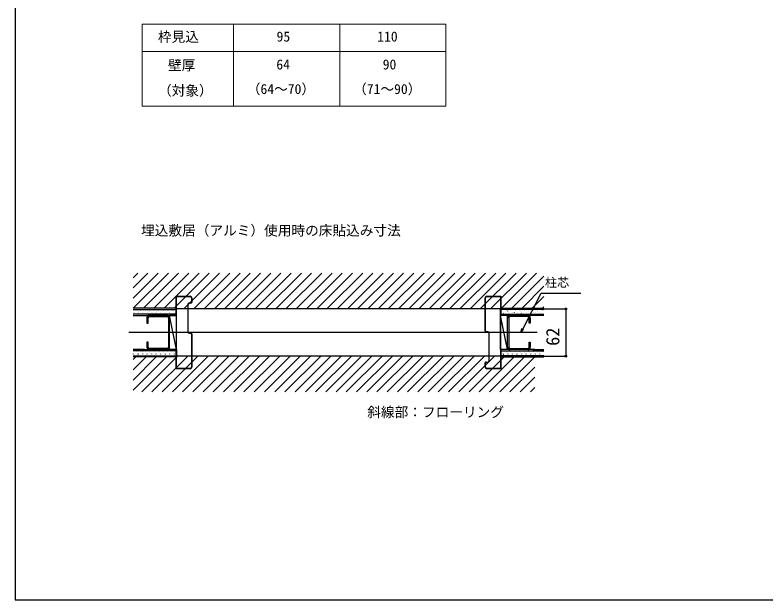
# Model space of a CAD drawing. Units: millimetres, scale not verified. Extents: x -525 to 525, y -783 to 780.
# Drawn here: x -524.9 to -30.4, y -783.2 to -398.2 of the extents above; entities that cross this region are included whole.
import ezdxf
from ezdxf.enums import TextEntityAlignment as Align

# ---------------------------------------------------------------- set-up
doc = ezdxf.new("R2010")
doc.units = ezdxf.units.MM
doc.header["$LTSCALE"] = 4
doc.layers.add('0-1_TABLE1', color=7, linetype='Continuous', lineweight=18)
for name, color, linetype in [('0-2_USER1', 3, 'Continuous'), ('0-4_YKK_11E', 7, 'Continuous'), ('0-5_YKK_12', 2, 'Continuous'), ('0-6_YKK_13', 4, 'Continuous'), ('0-8_YKK_D', 6, 'Continuous'), ('0-9_YKK_ZWAK', 7, 'Continuous'), ('0-A_YSS_K', 3, 'Continuous')]:
    doc.layers.add(name, color=color, linetype=linetype)
doc.styles.add('ＭＳ ゴシック', font='')
doc.styles.get('ＭＳ ゴシック').set_extended_font_data('MS Gothic')

msp = doc.modelspace()

# ---------------------------------------------------------------- linework, layer by layer
at = {"layer": '0-1_TABLE1'}
for p, q in [((-441.118, -404.105), (-241.118, -404.105)), ((-441.118, -404.105), (-441.118, -458.105)), ((-381.118, -404.105), (-381.118, -458.105)), ((-311.118, -404.105), (-311.118, -458.105)), ((-241.118, -404.105), (-241.118, -458.105)), ((-441.118, -422.105), (-241.118, -422.105)), ((-441.118, -458.105), (-241.118, -458.105))]:
    msp.add_line(p, q, dxfattribs=at)
at = {"layer": '0-4_YKK_11E'}
for p, q in [((-409.118, -587.756), (-410.118, -587.756)), ((-408.518, -584.406), (-408.518, -587.156)), ((-215.218, -606.156), (-215.218, -584.406)), ((-411.118, -588.656), (-411.118, -606.656)), ((-411.018, -588.656), (-411.018, -606.656)), ((-410.118, -607.556), (-409.118, -607.556)), ((-408.518, -608.156), (-408.518, -629.906)), ((-213.618, -606.756), (-214.618, -606.756)), ((-212.718, -625.656), (-212.718, -607.656)), ((-212.618, -625.656), (-212.618, -607.656)), ((-215.218, -629.906), (-215.218, -627.156)), ((-214.618, -626.556), (-213.618, -626.556))]:
    msp.add_line(p, q, dxfattribs=at)
for points in [[(-418.618, -595.806), (-418.718, -595.806), (-418.718, -583.306), (-409.618, -583.306)], [(-418.618, -629.906), (-418.618, -584.406), (-418.618, -583.406), (-409.618, -583.406)], [(-214.118, -583.306), (-205.018, -583.306), (-205.018, -595.806), (-205.118, -595.806)], [(-214.118, -583.406), (-205.118, -583.406), (-205.118, -584.406)], [(-408.618, -584.406), (-408.618, -587.656), (-410.118, -587.656)], [(-213.618, -606.656), (-215.118, -606.656), (-215.118, -584.406)], [(-205.118, -584.406), (-205.118, -629.906), (-205.118, -630.906), (-214.118, -630.906)], [(-410.118, -607.656), (-408.618, -607.656), (-408.618, -629.906)], [(-409.618, -631.006), (-418.718, -631.006), (-418.718, -618.506), (-418.618, -618.506)], [(-205.118, -618.506), (-205.018, -618.506), (-205.018, -631.006), (-214.118, -631.006)], [(-215.118, -629.906), (-215.118, -626.656), (-213.618, -626.656)], [(-409.618, -630.906), (-418.618, -630.906), (-418.618, -629.906)]]:
    msp.add_lwpolyline(points, dxfattribs=at)
for centre, radius, start, end in [((-409.618, -584.406), 1.1, 0, 90), ((-409.618, -584.406), 1, 0, 90), ((-214.118, -584.406), 1.1, 90, 180), ((-214.118, -584.406), 1, 90, 180), ((-410.118, -588.656), 1, 90, 180), ((-410.118, -588.656), 0.9, 90, 180), ((-409.118, -587.156), 0.6, 270, 360), ((-410.118, -606.656), 1, 180, 270), ((-410.118, -606.656), 0.9, 180, 270), ((-409.118, -608.156), 0.6, 0, 90), ((-214.618, -606.156), 0.6, 180, 270), ((-213.618, -607.656), 1, 0, 90), ((-213.618, -607.656), 0.9, 360, 90), ((-214.618, -627.156), 0.6, 90, 180), ((-213.618, -625.656), 0.9, 270, 0), ((-213.618, -625.656), 1, 270, 0), ((-409.618, -629.906), 1.1, 270, 360), ((-409.618, -629.906), 1, 270, 0), ((-214.118, -629.906), 1.1, 180, 270), ((-214.118, -629.906), 1, 180, 270)]:
    msp.add_arc(centre, radius, start, end, dxfattribs=at)
at = {"layer": '0-5_YKK_12'}
msp.add_line((-181.05, -607.156), (-450.005, -607.156), dxfattribs=at)
at = {"layer": '0-6_YKK_13'}
for p, q in [((-447.118, -571.07), (-444.105, -568.056)), ((-447.118, -577.805), (-437.37, -568.056)), ((-447.118, -584.54), (-430.635, -568.056)), ((-446.999, -591.156), (-423.899, -568.056)), ((-440.264, -591.156), (-417.164, -568.056)), ((-433.529, -591.156), (-410.429, -568.056)), ((-426.794, -591.156), (-403.694, -568.056)), ((-420.059, -591.156), (-396.959, -568.056)), ((-413.823, -591.656), (-390.223, -568.056)), ((-407.088, -591.656), (-383.488, -568.056)), ((-400.353, -591.656), (-376.753, -568.056)), ((-393.618, -591.656), (-370.018, -568.056)), ((-386.883, -591.656), (-363.283, -568.056)), ((-380.148, -591.656), (-356.548, -568.056)), ((-373.412, -591.656), (-349.812, -568.056)), ((-366.677, -591.656), (-343.077, -568.056)), ((-359.942, -591.656), (-336.342, -568.056)), ((-353.207, -591.656), (-329.607, -568.056)), ((-346.472, -591.656), (-322.872, -568.056)), ((-339.736, -591.656), (-316.136, -568.056)), ((-333.001, -591.656), (-309.401, -568.056)), ((-326.266, -591.656), (-302.666, -568.056)), ((-319.531, -591.656), (-295.931, -568.056)), ((-312.796, -591.656), (-289.196, -568.056)), ((-306.06, -591.656), (-282.46, -568.056)), ((-299.325, -591.656), (-275.725, -568.056)), ((-292.59, -591.656), (-268.99, -568.056)), ((-285.855, -591.656), (-262.255, -568.056)), ((-279.12, -591.656), (-255.52, -568.056)), ((-272.384, -591.656), (-248.784, -568.056)), ((-265.649, -591.656), (-242.049, -568.056)), ((-258.914, -591.656), (-235.314, -568.056)), ((-252.179, -591.656), (-228.579, -568.056)), ((-245.444, -591.656), (-221.844, -568.056)), ((-238.708, -591.656), (-215.108, -568.056)), ((-231.973, -591.656), (-208.373, -568.056)), ((-225.238, -591.656), (-201.638, -568.056)), ((-218.503, -591.656), (-194.903, -568.056)), ((-211.768, -591.656), (-188.168, -568.056)), ((-204.533, -591.156), (-181.433, -568.056)), ((-197.797, -591.156), (-176.618, -569.977)), ((-191.062, -591.156), (-176.618, -576.713)), ((-184.327, -591.156), (-176.618, -583.448)), ((-205.118, -591.656), (-418.618, -591.656)), ((-177.592, -591.156), (-176.618, -590.183)), ((-441.483, -646.256), (-417.883, -622.656)), ((-434.748, -646.256), (-411.148, -622.656)), ((-428.012, -646.256), (-404.412, -622.656)), ((-421.277, -646.256), (-397.677, -622.656)), ((-205.118, -622.656), (-418.618, -622.656)), ((-414.542, -646.256), (-390.942, -622.656)), ((-407.807, -646.256), (-384.207, -622.656)), ((-401.072, -646.256), (-377.472, -622.656)), ((-394.336, -646.256), (-370.736, -622.656)), ((-387.601, -646.256), (-364.001, -622.656)), ((-380.866, -646.256), (-357.266, -622.656)), ((-374.131, -646.256), (-350.531, -622.656)), ((-367.396, -646.256), (-343.796, -622.656)), ((-360.66, -646.256), (-337.06, -622.656)), ((-353.925, -646.256), (-330.325, -622.656)), ((-347.19, -646.256), (-323.59, -622.656)), ((-340.455, -646.256), (-316.855, -622.656)), ((-333.72, -646.256), (-310.12, -622.656)), ((-326.984, -646.256), (-303.384, -622.656)), ((-320.249, -646.256), (-296.649, -622.656)), ((-313.514, -646.256), (-289.914, -622.656)), ((-306.779, -646.256), (-283.179, -622.656)), ((-300.044, -646.256), (-276.444, -622.656)), ((-293.308, -646.256), (-269.708, -622.656)), ((-286.573, -646.256), (-262.973, -622.656)), ((-279.838, -646.256), (-256.238, -622.656)), ((-273.103, -646.256), (-249.503, -622.656)), ((-266.368, -646.256), (-242.768, -622.656)), ((-259.633, -646.256), (-236.033, -622.656)), ((-252.897, -646.256), (-229.297, -622.656)), ((-246.162, -646.256), (-222.562, -622.656)), ((-239.427, -646.256), (-215.827, -622.656)), ((-232.692, -646.256), (-209.092, -622.656)), ((-447.118, -624.951), (-445.323, -623.156)), ((-447.118, -631.686), (-438.588, -623.156)), ((-447.118, -638.422), (-431.853, -623.156)), ((-447.118, -645.157), (-425.118, -623.156)), ((-225.957, -646.256), (-202.857, -623.156)), ((-219.221, -646.256), (-196.121, -623.156)), ((-212.486, -646.256), (-189.386, -623.156)), ((-205.751, -646.256), (-182.651, -623.156)), ((-199.016, -646.256), (-182.618, -629.859)), ((-192.281, -646.256), (-182.618, -636.594)), ((-185.545, -646.256), (-182.618, -643.329))]:
    msp.add_line(p, q, dxfattribs=at)
at = {"layer": '0-8_YKK_D'}
for p, q in [((-202.618, -591.656), (-161.3, -591.656)), ((-162.3, -591.656), (-162.3, -622.656)), ((-202.3, -622.656), (-161.3, -622.656))]:
    msp.add_line(p, q, dxfattribs=at)
for points in [[(-191.774, -607.156), (-190.605, -604.89), (-178.473, -581.354), (-152.378, -581.354)], [(-189.998, -605.203), (-191.774, -607.156), (-191.213, -604.577)]]:
    msp.add_lwpolyline(points, dxfattribs=at)
for centre in [(-162.3, -591.656), (-162.3, -622.656)]:
    msp.add_circle(centre, 0.637, dxfattribs=at)
at = {"layer": '0-9_YKK_ZWAK'}
msp.add_line((-524.9, 746.8), (-524.9, -783.2), dxfattribs=at)
msp.add_lwpolyline([(-524.9, -783.2), (525.1, -783.2), (525.1, 746.8)], dxfattribs=at)
at = {"layer": '0-A_YSS_K'}
for p, q in [((-418.618, -591.156), (-447.118, -591.156)), ((-447.118, -591.906), (-418.618, -591.906)), ((-445.198, -592.626), (-445.198, -592.576)), ((-442.208, -592.626), (-442.208, -592.576)), ((-441.087, -592.464), (-441.142, -592.381)), ((-440.903, -592.54), (-440.906, -592.531)), ((-439.218, -592.626), (-439.218, -592.576)), ((-436.584, -593.348), (-436.639, -593.265)), ((-436.228, -592.626), (-436.228, -592.576)), ((-433.238, -592.626), (-433.238, -592.576)), ((-430.248, -592.626), (-430.248, -592.576)), ((-429.566, -592.464), (-429.569, -592.454)), ((-427.258, -592.626), (-427.258, -592.576)), ((-424.268, -592.626), (-424.268, -592.576)), ((-421.278, -592.626), (-421.278, -592.576)), ((-420.725, -593.363), (-420.728, -593.353)), ((-205.118, -591.156), (-176.618, -591.156)), ((-176.618, -591.906), (-205.118, -591.906)), ((-204.908, -592.15), (-204.963, -592.067)), ((-204.578, -592.626), (-204.578, -592.576)), ((-201.588, -592.626), (-201.588, -592.576)), ((-201.054, -592.812), (-201.057, -592.803)), ((-200.405, -593.035), (-200.46, -592.952)), ((-198.598, -592.626), (-198.598, -592.576)), ((-198.425, -592.213), (-198.428, -592.204)), ((-195.608, -592.626), (-195.608, -592.576)), ((-192.618, -592.626), (-192.618, -592.576)), ((-192.329, -593.381), (-192.332, -593.372)), ((-189.717, -592.735), (-189.72, -592.726)), ((-189.628, -592.626), (-189.628, -592.576)), ((-187.088, -592.136), (-187.091, -592.127)), ((-186.638, -592.626), (-186.638, -592.576)), ((-183.648, -592.626), (-183.648, -592.576)), ((-180.992, -593.305), (-180.996, -593.295)), ((-180.658, -592.626), (-180.658, -592.576)), ((-178.38, -592.659), (-178.384, -592.649)), ((-177.668, -592.626), (-177.668, -592.576)), ((-177.15, -592.654), (-177.205, -592.571)), ((-418.618, -595.156), (-447.118, -595.156)), ((-447.118, -595.906), (-439.718, -595.906)), ((-446.813, -594.051), (-446.813, -594.001)), ((-446.027, -594.115), (-446.03, -594.106)), ((-443.81, -594.269), (-443.866, -594.185)), ((-443.823, -594.051), (-443.823, -594.001)), ((-443.398, -593.516), (-443.401, -593.507)), ((-440.833, -594.051), (-440.833, -594.001)), ((-439.307, -595.153), (-439.362, -595.07)), ((-438.118, -597.506), (-438.118, -600.906)), ((-437.843, -594.051), (-437.843, -594.001)), ((-437.318, -600.906), (-437.318, -597.506)), ((-437.302, -594.684), (-437.306, -594.675)), ((-424.718, -595.906), (-436.518, -595.906)), ((-436.518, -596.706), (-424.718, -596.706)), ((-434.853, -594.051), (-434.853, -594.001)), ((-434.69, -594.038), (-434.694, -594.029)), ((-432.081, -594.233), (-432.136, -594.149)), ((-432.061, -593.44), (-432.065, -593.43)), ((-431.863, -594.051), (-431.863, -594.001)), ((-428.873, -594.051), (-428.873, -594.001)), ((-427.578, -595.117), (-427.633, -595.034)), ((-425.966, -594.608), (-425.969, -594.598)), ((-425.883, -594.051), (-425.883, -594.001)), ((-423.918, -597.506), (-423.918, -616.806)), ((-423.354, -593.962), (-423.357, -593.952)), ((-418.618, -618.406), (-423.118, -595.906)), ((-423.118, -618.406), (-423.118, -595.906)), ((-418.618, -595.906), (-423.118, -595.906)), ((-423.118, -616.806), (-423.118, -597.506)), ((-422.893, -594.051), (-422.893, -594.001)), ((-419.903, -594.051), (-419.903, -594.001)), ((-418.618, -618.406), (-418.618, -595.906)), ((-205.118, -595.156), (-176.618, -595.156)), ((-200.618, -618.406), (-205.118, -595.906)), ((-205.118, -618.406), (-205.118, -595.906)), ((-200.618, -595.906), (-205.118, -595.906)), ((-203.666, -593.458), (-203.669, -593.449)), ((-203.203, -594.051), (-203.203, -594.001)), ((-203.128, -594.84), (-203.183, -594.756)), ((-200.618, -618.406), (-200.618, -595.906)), ((-200.618, -616.806), (-200.618, -597.506)), ((-200.213, -594.051), (-200.213, -594.001)), ((-199.818, -597.506), (-199.818, -616.806)), ((-199.018, -595.906), (-187.218, -595.906)), ((-187.218, -596.706), (-199.018, -596.706)), ((-197.453, -594.956), (-197.457, -594.947)), ((-197.223, -594.051), (-197.223, -594.001)), ((-195.901, -593.919), (-195.957, -593.836)), ((-194.824, -594.357), (-194.828, -594.348)), ((-194.233, -594.051), (-194.233, -594.001)), ((-191.398, -594.804), (-191.453, -594.72)), ((-191.243, -594.051), (-191.243, -594.001)), ((-188.253, -594.051), (-188.253, -594.001)), ((-186.418, -600.906), (-186.418, -597.506)), ((-186.117, -594.88), (-186.12, -594.87)), ((-185.618, -597.506), (-185.618, -600.906)), ((-185.263, -594.051), (-185.263, -594.001)), ((-176.618, -595.906), (-184.018, -595.906)), ((-183.488, -594.281), (-183.491, -594.271)), ((-182.273, -594.051), (-182.273, -594.001)), ((-179.283, -594.051), (-179.283, -594.001)), ((-438.118, -613.406), (-438.118, -616.806)), ((-424.718, -617.606), (-436.518, -617.606)), ((-199.018, -617.606), (-187.218, -617.606)), ((-185.618, -613.406), (-185.618, -616.806)), ((-439.718, -618.406), (-447.118, -618.406)), ((-418.618, -619.156), (-447.118, -619.156)), ((-447.118, -622.406), (-418.618, -622.406)), ((-446.813, -621.301), (-446.813, -621.251)), ((-446.027, -621.365), (-446.03, -621.356)), ((-445.198, -619.876), (-445.198, -619.826)), ((-443.81, -621.519), (-443.866, -621.435)), ((-443.823, -621.301), (-443.823, -621.251)), ((-443.398, -620.766), (-443.401, -620.757)), ((-442.208, -619.876), (-442.208, -619.826)), ((-441.087, -619.714), (-441.142, -619.631)), ((-440.903, -619.79), (-440.906, -619.781)), ((-440.833, -621.301), (-440.833, -621.251)), ((-439.307, -622.403), (-439.362, -622.32)), ((-439.218, -619.876), (-439.218, -619.826)), ((-437.843, -621.301), (-437.843, -621.251)), ((-437.302, -621.934), (-437.306, -621.925)), ((-436.584, -620.598), (-436.639, -620.515)), ((-436.518, -618.406), (-424.718, -618.406)), ((-436.228, -619.876), (-436.228, -619.826)), ((-434.853, -621.301), (-434.853, -621.251)), ((-434.69, -621.288), (-434.694, -621.279)), ((-433.238, -619.876), (-433.238, -619.826)), ((-432.081, -621.483), (-432.136, -621.399)), ((-432.061, -620.69), (-432.065, -620.68)), ((-431.863, -621.301), (-431.863, -621.251)), ((-430.248, -619.876), (-430.248, -619.826)), ((-429.566, -619.714), (-429.569, -619.704)), ((-428.873, -621.301), (-428.873, -621.251)), ((-427.578, -622.367), (-427.633, -622.284)), ((-427.258, -619.876), (-427.258, -619.826)), ((-425.966, -621.858), (-425.969, -621.848)), ((-425.883, -621.301), (-425.883, -621.251)), ((-424.268, -619.876), (-424.268, -619.826)), ((-423.354, -621.212), (-423.357, -621.202)), ((-418.618, -618.406), (-423.118, -618.406)), ((-422.893, -621.301), (-422.893, -621.251)), ((-421.278, -619.876), (-421.278, -619.826)), ((-420.725, -620.613), (-420.728, -620.603)), ((-419.903, -621.301), (-419.903, -621.251)), ((-200.618, -618.406), (-205.118, -618.406)), ((-205.118, -619.156), (-176.618, -619.156)), ((-176.618, -622.406), (-205.118, -622.406)), ((-204.908, -619.4), (-204.963, -619.317)), ((-204.578, -619.876), (-204.578, -619.826)), ((-203.666, -620.708), (-203.669, -620.699)), ((-203.203, -621.301), (-203.203, -621.251)), ((-203.128, -622.09), (-203.183, -622.006)), ((-201.588, -619.876), (-201.588, -619.826)), ((-201.054, -620.062), (-201.057, -620.053)), ((-200.405, -620.285), (-200.46, -620.202)), ((-200.213, -621.301), (-200.213, -621.251)), ((-187.218, -618.406), (-199.018, -618.406)), ((-198.598, -619.876), (-198.598, -619.826)), ((-198.425, -619.463), (-198.428, -619.454)), ((-197.453, -622.206), (-197.457, -622.197)), ((-197.223, -621.301), (-197.223, -621.251)), ((-195.901, -621.169), (-195.957, -621.086)), ((-195.608, -619.876), (-195.608, -619.826)), ((-194.824, -621.607), (-194.828, -621.598)), ((-194.233, -621.301), (-194.233, -621.251)), ((-192.618, -619.876), (-192.618, -619.826)), ((-192.329, -620.631), (-192.332, -620.622)), ((-191.398, -622.054), (-191.453, -621.97)), ((-191.243, -621.301), (-191.243, -621.251)), ((-189.717, -619.985), (-189.72, -619.976)), ((-189.628, -619.876), (-189.628, -619.826)), ((-188.253, -621.301), (-188.253, -621.251)), ((-187.088, -619.386), (-187.091, -619.377)), ((-186.638, -619.876), (-186.638, -619.826)), ((-186.117, -622.13), (-186.12, -622.12)), ((-185.263, -621.301), (-185.263, -621.251)), ((-184.018, -618.406), (-176.618, -618.406)), ((-183.648, -619.876), (-183.648, -619.826)), ((-183.488, -621.531), (-183.491, -621.521)), ((-182.273, -621.301), (-182.273, -621.251)), ((-180.992, -620.555), (-180.996, -620.545)), ((-180.658, -619.876), (-180.658, -619.826)), ((-179.283, -621.301), (-179.283, -621.251)), ((-178.38, -619.909), (-178.384, -619.899)), ((-177.668, -619.876), (-177.668, -619.826)), ((-177.15, -619.904), (-177.205, -619.821)), ((-418.618, -623.156), (-447.118, -623.156)), ((-205.118, -623.156), (-176.618, -623.156))]:
    msp.add_line(p, q, dxfattribs=at)
for points in [[(-441.118, -595.906), (-418.618, -595.906), (-418.618, -591.156)], [(-182.618, -595.906), (-205.118, -595.906), (-205.118, -591.156)], [(-438.118, -597.506), (-438.118, -600.906), (-437.318, -600.906)], [(-185.618, -597.506), (-185.618, -600.906), (-186.418, -600.906)], [(-437.318, -616.806), (-437.318, -613.406), (-438.118, -613.406), (-438.118, -616.806)], [(-186.418, -616.806), (-186.418, -613.406), (-185.618, -613.406), (-185.618, -616.806)], [(-441.118, -618.406), (-418.618, -618.406), (-418.618, -623.156)], [(-182.618, -618.406), (-205.118, -618.406), (-205.118, -623.156)]]:
    msp.add_lwpolyline(points, dxfattribs=at)
for centre, radius, start, end in [((-436.518, -597.506), 1.6, 90, 180), ((-436.518, -597.506), 0.8, 90, 180), ((-424.718, -597.506), 1.6, 360, 90), ((-424.718, -597.506), 0.8, 360, 90), ((-199.018, -597.506), 1.6, 90, 180), ((-199.018, -597.506), 0.8, 90, 180), ((-187.218, -597.506), 1.6, 360, 90), ((-187.218, -597.506), 0.8, 360, 90), ((-436.518, -616.806), 1.6, 180, 270), ((-436.518, -616.806), 0.8, 180, 270), ((-424.718, -616.806), 0.8, 270, 0), ((-424.718, -616.806), 1.6, 270, 0), ((-199.018, -616.806), 1.6, 180, 270), ((-199.018, -616.806), 0.8, 180, 270), ((-187.218, -616.806), 0.8, 270, 0), ((-187.218, -616.806), 1.6, 270, 0)]:
    msp.add_arc(centre, radius, start, end, dxfattribs=at)

# ---------------------------------------------------------------- texts
at = {"layer": '0-1_TABLE1', "style": 'ＭＳ ゴシック'}
for s, p in [('枠見込', (-430.78, -417.784)), ('95', (-352.689, -417.605)), ('110', (-286.397, -417.605)), ('壁厚', (-424.184, -436.491)), ('64', (-352.817, -435.98)), ('90', (-282.792, -435.98)), ('（対象）', (-430.729, -453.179)), ('（64～70）', (-372.275, -452.156)), ('（71～90）', (-302.275, -452.156))]:
    msp.add_text(s, height=6.598, dxfattribs=at).set_placement(p, align=Align.BOTTOM_LEFT)
at = {"layer": '0-2_USER1', "style": 'ＭＳ ゴシック'}
for s, p in [('埋込敷居（アルミ）使用時の床貼込み寸法', (-441.885, -545.267)), ('斜線部：フローリング', (-292.948, -664.808))]:
    msp.add_text(s, height=6.598, dxfattribs=at).set_placement(p, align=Align.BOTTOM_LEFT)
at = {"layer": '0-8_YKK_D', "style": 'ＭＳ ゴシック'}
msp.add_text('柱芯', height=5.865, dxfattribs=at).set_placement((-175.968, -578.905), align=Align.BOTTOM_LEFT)
msp.add_text('62', height=8.798, rotation=90, dxfattribs=at).set_placement((-163.8, -615.918), align=Align.BOTTOM_LEFT)

doc.saveas('drawing.dxf')
